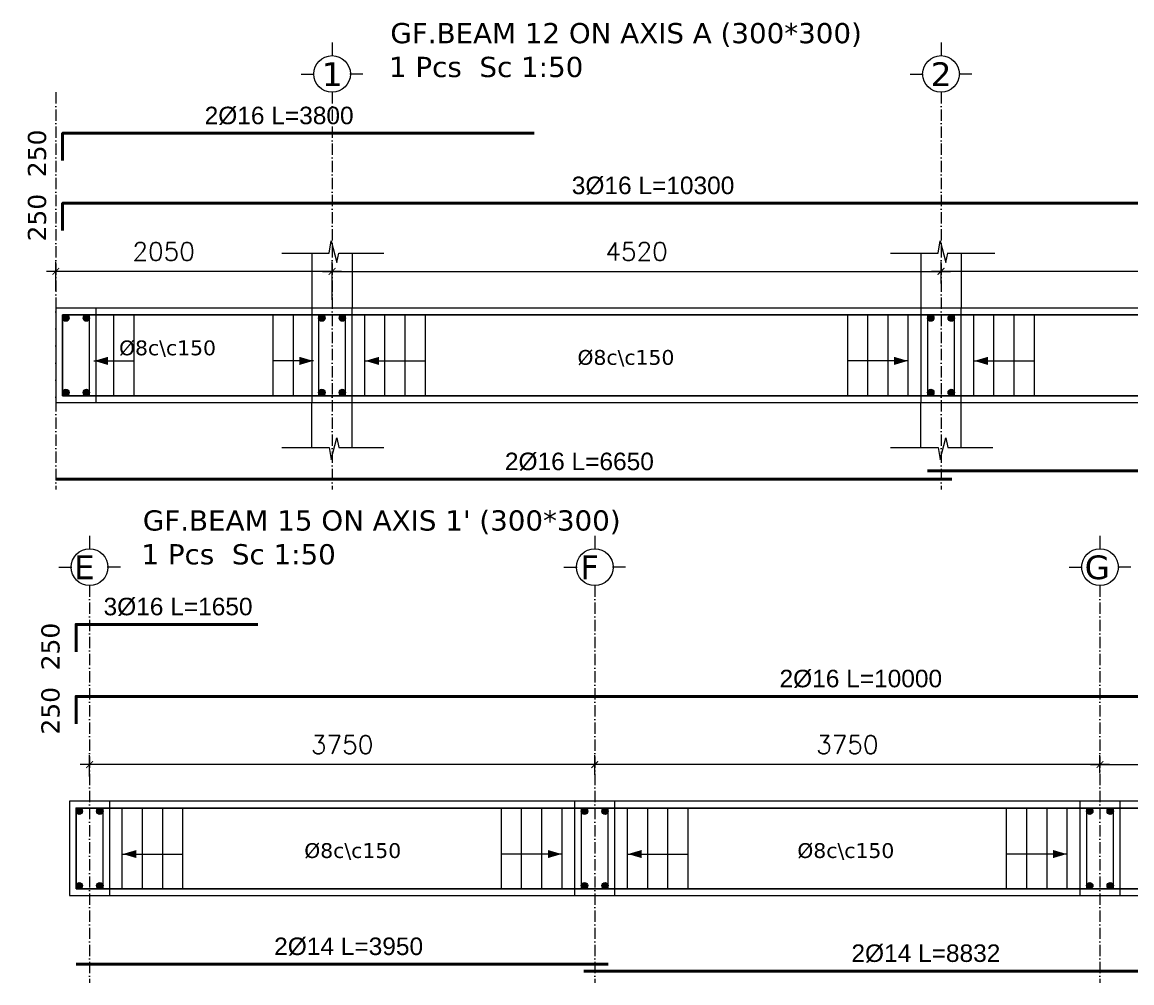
# Model space of a CAD drawing. Header units: inches. Extents: x -17020 to 43805, y -10194 to 123061.
# Drawn here: x 1101 to 1924, y 111183 to 111896 of the extents above; entities that cross this region are included whole.
import ezdxf

# ---------------------------------------------------------------- set-up
doc = ezdxf.new("R2010")
doc.units = ezdxf.units.IN
doc.header["$LTSCALE"] = 0.7
doc.header["$MEASUREMENT"] = 0
doc.linetypes.add('ACAD_ISO10W100', pattern=[18, 12, -3, 0, -3])
doc.layers.get('0').update_dxf_attribs({"lineweight": 13})
doc.layers.get('Defpoints').update_dxf_attribs({"lineweight": 5})
for name, color, linetype, lineweight in [('axis', 254, 'ACAD_ISO10W100', 9), ('BEAM FRAME', 5, 'Continuous', 18), ('COLUMN', 4, 'Continuous', 20), ('elevline', 30, 'Continuous', 20), ('FRAME 070', 5, 'Continuous', 60), ('hatch', 9, 'Continuous', 9), ('renforcment', 141, 'Continuous', 40), ('tex', 3, 'Continuous', 25), ('TEXT', 3, 'Continuous', 25), ('top rein. extension', 50, 'Continuous', 20), ('top renforcment', 7, 'Continuous', 40)]:
    doc.layers.add(name, color=color, linetype=linetype, lineweight=lineweight)
doc.styles.add('100', font='romans.shx', dxfattribs={"height": 13.5})
doc.styles.add('romanc', font='verdana.ttf', dxfattribs={"height": 250})
doc.styles.get("Standard").update_dxf_attribs({"font": 'arial.ttf', "height": 13})
doc.dimstyles.new('100', dxfattribs={"dimtxt": 13.5, "dimasz": 5, "dimexe": 7, "dimexo": 7, "dimgap": 8, "dimtad": 1, "dimdec": 0, "dimlfac": 10, "dimzin": 4, "dimdsep": 46, "dimtxsty": '100', "dimblk": 'ARCHTICK', "dimcen": 0.09, "dimdle": 7, "dimclrd": 1, "dimclre": 8, "dimclrt": 2, "dimadec": 0, "dimazin": 1, "dimtfac": 1, "dimtdec": 0, "dimtix": 1, "dimtofl": 0, "dimtmove": 0, "dimatfit": 3, "dimldrblk": 'ARCHTICK', "dimfxl": 0.18, "dimtolj": 1, "dimtzin": 0, "dimlwd": -1, "dimlwe": -1, "dimarcsym": 0})
doc.dimstyles.get("Standard").update_dxf_attribs({"dimtxt": 13, "dimasz": 5, "dimexe": 0.18, "dimexo": 0.0625, "dimgap": 6, "dimtad": 1, "dimdec": 0, "dimlfac": 10, "dimzin": 0, "dimdsep": 46, "dimtxsty": 'Standard', "dimblk": 'ARCHTICK', "dimcen": 0.09, "dimse1": 1, "dimse2": 1, "dimclrd": 1, "dimclre": 7, "dimclrt": 3, "dimadec": 0, "dimazin": 0, "dimtfac": 1, "dimtdec": 0, "dimtix": 1, "dimtofl": 0, "dimtmove": 0, "dimatfit": 3, "dimldrblk": 'ARCHTICK', "dimfxl": 1, "dimtolj": 1, "dimtzin": 0, "dimarcsym": 0})

# ---------------------------------------------------------------- blocks, each defined once
blk = doc.blocks.new('*D1324')
at = {"layer": 'Defpoints', "color": 0, "transparency": 16777216}
for p in [(1100.72, 111761.27, -218.39), (1100.72, 111761.27), (2130.69, 111761.27, -167.76)]:
    blk.add_point(p, dxfattribs=at)
at = {"layer": 'TEXT', "color": 3, "transparency": 16777216, "insert": (1568.98, 111774.27), "char_height": 13, "attachment_point": 5}
blk.add_mtext('\\A1;3%%C16 L=10300', dxfattribs=at)
blk = doc.blocks.new('_ArchTick')
at = {"color": 0, "linetype": 'ByBlock', "lineweight": 0, "const_width": 0.15}
blk.add_lwpolyline([(-0.5, -0.5), (0.5, 0.5)], dxfattribs=at)
blk = doc.blocks.new('*D1327')
at = {"color": 8, "transparency": 16777216}
for p, q in [((1782.72, 111701.78), (1782.72, 111717.69)), ((2422.72, 111704.1), (2422.72, 111717.69))]:
    blk.add_line(p, q, dxfattribs=at)
at = {"color": 1, "transparency": 16777216}
blk.add_line((2429.72, 111710.69), (1775.72, 111710.69), dxfattribs=at)
at = {"layer": 'Defpoints', "color": 0, "transparency": 16777216}
for p in [(1782.72, 111710.69), (1782.72, 111694.78), (2422.72, 111697.1)]:
    blk.add_point(p, dxfattribs=at)
at = {"color": 1, "transparency": 16777216, "xscale": 5, "yscale": 5, "zscale": 5, "rotation": 180}
blk.add_blockref('_ArchTick', (1782.72, 111710.69), dxfattribs=at)
at = {"color": 1, "transparency": 16777216, "xscale": 5, "yscale": 5, "zscale": 5}
blk.add_blockref('_ArchTick', (2422.72, 111710.69), dxfattribs=at)
at = {"color": 2, "transparency": 16777216, "insert": (2102.72, 111725.44), "char_height": 13.5, "attachment_point": 5, "style": '100'}
blk.add_mtext('\\A1;6400', dxfattribs=at)
blk = doc.blocks.new('*D1328')
at = {"color": 8, "transparency": 16777216}
for p, q in [((1330.72, 111689.5), (1330.72, 111717.69)), ((1782.72, 111701.78), (1782.72, 111717.69))]:
    blk.add_line(p, q, dxfattribs=at)
at = {"color": 1, "transparency": 16777216}
blk.add_line((1323.72, 111710.69), (1789.72, 111710.69), dxfattribs=at)
at = {"layer": 'Defpoints', "color": 0, "transparency": 16777216}
for p in [(1782.72, 111710.69), (1782.72, 111694.78), (1330.72, 111682.5)]:
    blk.add_point(p, dxfattribs=at)
at = {"color": 1, "transparency": 16777216, "xscale": 5, "yscale": 5, "zscale": 5, "rotation": 180}
blk.add_blockref('_ArchTick', (1330.72, 111710.69), dxfattribs=at)
at = {"color": 1, "transparency": 16777216, "xscale": 5, "yscale": 5, "zscale": 5}
blk.add_blockref('_ArchTick', (1782.72, 111710.69), dxfattribs=at)
at = {"color": 2, "transparency": 16777216, "insert": (1556.72, 111725.44), "char_height": 13.5, "attachment_point": 5, "style": '100'}
blk.add_mtext('\\A1;4520', dxfattribs=at)
blk = doc.blocks.new('*D1329')
at = {"layer": 'Defpoints', "color": 0, "transparency": 16777216}
for p in [(1100.72, 111813.18, -218.39), (1100.72, 111813.18), (1480.72, 111813.18, -209.54)]:
    blk.add_point(p, dxfattribs=at)
at = {"layer": 'TEXT', "color": 3, "transparency": 16777216, "insert": (1291.43, 111826.18), "char_height": 13, "attachment_point": 5}
blk.add_mtext('\\A1;2%%C16 L=3800', dxfattribs=at)
blk = doc.blocks.new('*D1330')
at = {"layer": 'Defpoints', "color": 0, "transparency": 16777216}
for p in [(1125.72, 111556.38, -13652.68), (1790.72, 111556.38, -37100.88), (1790.72, 111556.38)]:
    blk.add_point(p, dxfattribs=at)
at = {"layer": 'TEXT', "color": 3, "transparency": 16777216, "insert": (1514.29, 111569.38), "char_height": 13, "attachment_point": 5}
blk.add_mtext('\\A1;2%%C16 L=6650', dxfattribs=at)
blk = doc.blocks.new('*D1331')
at = {"layer": 'Defpoints', "color": 0, "transparency": 16777216}
for p in [(1772.72, 111562.52, -13652.68), (2432.72, 111562.52, -37100.88), (2432.72, 111562.52)]:
    blk.add_point(p, dxfattribs=at)
at = {"layer": 'TEXT', "color": 3, "transparency": 16777216, "insert": (2120.11, 111575.52), "char_height": 13, "attachment_point": 5}
blk.add_mtext('\\A1;2%%C16 L=6600', dxfattribs=at)
blk = doc.blocks.new('*D1333')
at = {"color": 8, "transparency": 16777216}
for p, q in [((1125.72, 111696.31), (1125.72, 111717.69)), ((1330.72, 111689.5), (1330.72, 111717.69))]:
    blk.add_line(p, q, dxfattribs=at)
at = {"color": 1, "transparency": 16777216}
blk.add_line((1337.72, 111710.69), (1118.72, 111710.69), dxfattribs=at)
at = {"layer": 'Defpoints', "color": 0, "transparency": 16777216}
for p in [(1125.72, 111710.69), (1125.72, 111689.31), (1330.72, 111682.5)]:
    blk.add_point(p, dxfattribs=at)
at = {"color": 1, "transparency": 16777216, "xscale": 5, "yscale": 5, "zscale": 5, "rotation": 180}
blk.add_blockref('_ArchTick', (1125.72, 111710.69), dxfattribs=at)
at = {"color": 1, "transparency": 16777216, "xscale": 5, "yscale": 5, "zscale": 5}
blk.add_blockref('_ArchTick', (1330.72, 111710.69), dxfattribs=at)
at = {"color": 2, "transparency": 16777216, "insert": (1205.72, 111725.44), "char_height": 13.5, "attachment_point": 5, "style": '100'}
blk.add_mtext('\\A1;2050', dxfattribs=at)
blk = doc.blocks.new('*D1381')
at = {"layer": 'Defpoints', "color": 0, "transparency": 16777216}
for p in [(1110.72, 111395.18, -0.48), (1110.72, 111395.18), (2110.69, 111395.18, -167.76)]:
    blk.add_point(p, dxfattribs=at)
at = {"layer": 'TEXT', "color": 3, "transparency": 16777216, "insert": (1723.19, 111408.19), "char_height": 13, "attachment_point": 5}
blk.add_mtext('\\A1;2%%C16 L=10000', dxfattribs=at)
blk = doc.blocks.new('*D1382')
at = {"color": 8, "transparency": 16777216}
for p, q in [((1900.72, 111338.26), (1900.72, 111351.61)), ((2265.72, 111338.61), (2265.72, 111351.61))]:
    blk.add_line(p, q, dxfattribs=at)
at = {"color": 1, "transparency": 16777216}
blk.add_line((1893.72, 111344.61), (2272.72, 111344.61), dxfattribs=at)
at = {"layer": 'Defpoints', "color": 0, "transparency": 16777216}
for p in [(2265.72, 111344.61), (1900.72, 111331.26), (2265.72, 111331.61)]:
    blk.add_point(p, dxfattribs=at)
at = {"color": 1, "transparency": 16777216, "xscale": 5, "yscale": 5, "zscale": 5, "rotation": 180}
blk.add_blockref('_ArchTick', (1900.72, 111344.61), dxfattribs=at)
at = {"color": 1, "transparency": 16777216, "xscale": 5, "yscale": 5, "zscale": 5}
blk.add_blockref('_ArchTick', (2265.72, 111344.61), dxfattribs=at)
at = {"color": 2, "transparency": 16777216, "insert": (2083.22, 111359.36), "char_height": 13.5, "attachment_point": 5, "style": '100'}
blk.add_mtext('\\A1;3650', dxfattribs=at)
blk = doc.blocks.new('*D1384')
at = {"color": 8, "transparency": 16777216}
for p, q in [((1150.72, 111335.7), (1150.72, 111351.61)), ((1525.72, 111338.01), (1525.72, 111351.61))]:
    blk.add_line(p, q, dxfattribs=at)
at = {"color": 1, "transparency": 16777216}
blk.add_line((1532.72, 111344.61), (1143.72, 111344.61), dxfattribs=at)
at = {"layer": 'Defpoints', "color": 0, "transparency": 16777216}
for p in [(1150.72, 111344.61), (1150.72, 111328.7), (1525.72, 111331.01)]:
    blk.add_point(p, dxfattribs=at)
at = {"color": 1, "transparency": 16777216, "xscale": 5, "yscale": 5, "zscale": 5, "rotation": 180}
blk.add_blockref('_ArchTick', (1150.72, 111344.61), dxfattribs=at)
at = {"color": 1, "transparency": 16777216, "xscale": 5, "yscale": 5, "zscale": 5}
blk.add_blockref('_ArchTick', (1525.72, 111344.61), dxfattribs=at)
at = {"color": 2, "transparency": 16777216, "insert": (1338.22, 111359.36), "char_height": 13.5, "attachment_point": 5, "style": '100'}
blk.add_mtext('\\A1;3750', dxfattribs=at)
blk = doc.blocks.new('*D1385')
at = {"layer": 'Defpoints', "color": 0, "transparency": 16777216}
for p in [(1110.72, 111448.64, -218.39), (1110.72, 111448.64), (1275.72, 111448.64, -217.91)]:
    blk.add_point(p, dxfattribs=at)
at = {"layer": 'TEXT', "color": 3, "transparency": 16777216, "insert": (1216.41, 111461.64), "char_height": 13, "attachment_point": 5}
blk.add_mtext('\\A1;3%%C16 L=1650', dxfattribs=at)
blk = doc.blocks.new('*D1386')
at = {"layer": 'Defpoints', "color": 0, "transparency": 16777216}
for p in [(1140.72, 111196.43, -13652.68), (1535.72, 111196.43, -37100.88), (1535.72, 111196.43)]:
    blk.add_point(p, dxfattribs=at)
at = {"layer": 'TEXT', "color": 3, "transparency": 16777216, "insert": (1343.02, 111209.43), "char_height": 13, "attachment_point": 5}
blk.add_mtext('\\A1;2%%C14 L=3950', dxfattribs=at)
blk = doc.blocks.new('*D1388')
at = {"layer": 'Defpoints', "color": 0, "transparency": 16777216}
for p in [(1517.72, 111191.32, -13652.68), (2400.89, 111191.32, -37100.88), (2400.89, 111191.32)]:
    blk.add_point(p, dxfattribs=at)
at = {"layer": 'TEXT', "color": 3, "transparency": 16777216, "insert": (1771.49, 111204.32), "char_height": 13, "attachment_point": 5}
blk.add_mtext('\\A1;2%%C14 L=8832', dxfattribs=at)
blk = doc.blocks.new('*D1389')
at = {"color": 8, "transparency": 16777216}
for p, q in [((1525.72, 111337.04), (1525.72, 111351.61)), ((1900.72, 111338.26), (1900.72, 111351.61))]:
    blk.add_line(p, q, dxfattribs=at)
at = {"color": 1, "transparency": 16777216}
blk.add_line((1907.72, 111344.61), (1518.72, 111344.61), dxfattribs=at)
at = {"layer": 'Defpoints', "color": 0, "transparency": 16777216}
for p in [(1525.72, 111344.61), (1525.72, 111330.04), (1900.72, 111331.26)]:
    blk.add_point(p, dxfattribs=at)
at = {"color": 1, "transparency": 16777216, "xscale": 5, "yscale": 5, "zscale": 5, "rotation": 180}
blk.add_blockref('_ArchTick', (1525.72, 111344.61), dxfattribs=at)
at = {"color": 1, "transparency": 16777216, "xscale": 5, "yscale": 5, "zscale": 5}
blk.add_blockref('_ArchTick', (1900.72, 111344.61), dxfattribs=at)
at = {"color": 2, "transparency": 16777216, "insert": (1713.22, 111359.36), "char_height": 13.5, "attachment_point": 5, "style": '100'}
blk.add_mtext('\\A1;3750', dxfattribs=at)

msp = doc.modelspace()

# ---------------------------------------------------------------- hatches: boundary and pattern name
at = {"layer": 'elevline'}
for points in [[(1135.48, 111676.02, 1), (1130.72, 111676.02, 1)], [(1145.96, 111676.02, -1), (1150.72, 111676.02, -1)], [(1325.48, 111676.02, 1), (1320.72, 111676.02, 1)], [(1335.96, 111676.02, -1), (1340.72, 111676.02, -1)], [(1777.48, 111676.02, 1), (1772.72, 111676.02, 1)], [(1787.96, 111676.02, -1), (1792.72, 111676.02, -1)], [(1135.48, 111620.77, -1), (1130.72, 111620.77, -1)], [(1145.96, 111620.77, 1), (1150.72, 111620.77, 1)], [(1325.48, 111620.77, -1), (1320.72, 111620.77, -1)], [(1335.96, 111620.77, 1), (1340.72, 111620.77, 1)], [(1777.48, 111620.77, -1), (1772.72, 111620.77, -1)], [(1787.96, 111620.77, 1), (1792.72, 111620.77, 1)], [(1145.48, 111309.93, 1), (1140.72, 111309.93, 1)], [(1155.96, 111309.93, -1), (1160.72, 111309.93, -1)], [(1520.48, 111309.93, 1), (1515.72, 111309.93, 1)], [(1530.96, 111309.93, -1), (1535.72, 111309.93, -1)], [(1895.48, 111309.93, 1), (1890.72, 111309.93, 1)], [(1905.96, 111309.93, -1), (1910.72, 111309.93, -1)], [(1145.48, 111254.69, -1), (1140.72, 111254.69, -1)], [(1155.96, 111254.69, 1), (1160.72, 111254.69, 1)], [(1520.48, 111254.69, -1), (1515.72, 111254.69, -1)], [(1530.96, 111254.69, 1), (1535.72, 111254.69, 1)], [(1895.48, 111254.69, -1), (1890.72, 111254.69, -1)], [(1905.96, 111254.69, 1), (1910.72, 111254.69, 1)]]:
    msp.add_hatch(color=256, dxfattribs=at).paths.add_polyline_path(points)

# ---------------------------------------------------------------- linework, layer by layer
at = {"layer": 'axis'}
for p, q in [((1125.72, 111843.59), (1125.72, 111548.65)), ((1330.72, 111843.59), (1330.72, 111548.65)), ((1782.72, 111843.59), (1782.72, 111548.65)), ((1782.72, 111843.59), (1782.72, 111548.65)), ((1150.72, 111477.5), (1150.72, 111182.57)), ((1150.72, 111477.5), (1150.72, 111182.57)), ((1525.72, 111477.5), (1525.72, 111182.57)), ((1900.72, 111477.5), (1900.72, 111182.57))]:
    msp.add_line(p, q, dxfattribs=at)
at = {"layer": 'BEAM FRAME', "elevation": 217.91}
for points in [[(1125.72, 111613.39), (2999.72, 111613.39), (2999.72, 111683.39), (1125.72, 111683.39)], [(1135.72, 111247.31), (2400.89, 111247.31), (2400.89, 111317.31), (1135.72, 111317.31)]]:
    msp.add_lwpolyline(points, close=True, dxfattribs=at)
at = {"layer": 'COLUMN', "lineweight": 20}
for p, q in [((1315.72, 111724.32, 217.91), (1315.72, 111683.39, 217.91)), ((1345.72, 111724.32, 217.91), (1345.72, 111683.39, 217.91)), ((1767.72, 111724.32, 217.91), (1767.72, 111683.39, 217.91)), ((1797.72, 111724.32, 217.91), (1797.72, 111683.39, 217.91)), ((1315.72, 111579.97, 217.91), (1315.72, 111613.39, 217.91)), ((1345.72, 111579.97, 217.91), (1345.72, 111613.39, 217.91)), ((1767.72, 111579.97, 217.91), (1767.72, 111613.39, 217.91)), ((1797.72, 111579.97, 217.91), (1797.72, 111613.39, 217.91))]:
    msp.add_line(p, q, dxfattribs=at)
at = {"layer": 'elevline'}
for p, q in [((1168.81, 111618.39), (1168.81, 111678.39)), ((1183.81, 111618.39), (1183.81, 111678.39)), ((1287.06, 111618.39), (1287.06, 111678.39)), ((1302.06, 111618.39), (1302.06, 111678.39)), ((1355.03, 111618.39), (1355.03, 111678.39)), ((1369.99, 111618.39), (1369.99, 111678.39)), ((1384.99, 111618.39), (1384.99, 111678.39)), ((1399.99, 111618.39), (1399.99, 111678.39)), ((1713.45, 111618.39), (1713.45, 111678.39)), ((1728.45, 111618.39), (1728.45, 111678.39)), ((1743.45, 111618.39), (1743.45, 111678.39)), ((1758.41, 111618.39), (1758.41, 111678.39)), ((1807.03, 111618.39), (1807.03, 111678.39)), ((1821.99, 111618.39), (1821.99, 111678.39)), ((1836.99, 111618.39), (1836.99, 111678.39)), ((1851.99, 111618.39), (1851.99, 111678.39)), ((1175.03, 111252.31), (1175.03, 111312.31)), ((1189.99, 111252.31), (1189.99, 111312.31)), ((1204.99, 111252.31), (1204.99, 111312.31)), ((1219.99, 111252.31), (1219.99, 111312.31)), ((1456.45, 111252.31), (1456.45, 111312.31)), ((1471.45, 111252.31), (1471.45, 111312.31)), ((1486.45, 111252.31), (1486.45, 111312.31)), ((1501.41, 111252.31), (1501.41, 111312.31)), ((1550.03, 111252.31), (1550.03, 111312.31)), ((1564.99, 111252.31), (1564.99, 111312.31)), ((1579.99, 111252.31), (1579.99, 111312.31)), ((1594.99, 111252.31), (1594.99, 111312.31)), ((1831.45, 111252.31), (1831.45, 111312.31)), ((1846.45, 111252.31), (1846.45, 111312.31)), ((1861.45, 111252.31), (1861.45, 111312.31)), ((1876.41, 111252.31), (1876.41, 111312.31))]:
    msp.add_line(p, q, dxfattribs=at)
for centre in [(1133.1, 111676.02), (1148.34, 111676.02), (1323.1, 111676.02), (1338.34, 111676.02), (1775.1, 111676.02), (1790.34, 111676.02), (1133.1, 111620.77), (1148.34, 111620.77), (1323.1, 111620.77), (1338.34, 111620.77), (1775.1, 111620.77), (1790.34, 111620.77), (1143.1, 111309.93), (1158.34, 111309.93), (1518.1, 111309.93), (1533.34, 111309.93), (1893.1, 111309.93), (1908.34, 111309.93), (1143.1, 111254.69), (1158.34, 111254.69), (1518.1, 111254.69), (1533.34, 111254.69), (1893.1, 111254.69), (1908.34, 111254.69)]:
    msp.add_circle(centre, 2.38, dxfattribs=at)
at = {"layer": 'FRAME 070', "lineweight": 20}
for p, q in [((1328.69, 111724.32, 217.91), (1330.04, 111733.32, 217.91)), ((1330.04, 111733.32, 217.91), (1334.22, 111717.25, 217.91)), ((1780.69, 111724.32, 217.91), (1782.04, 111733.32, 217.91)), ((1782.04, 111733.32, 217.91), (1786.22, 111717.25, 217.91)), ((1293.33, 111724.32, 217.91), (1328.69, 111724.32, 217.91)), ((1334.22, 111717.25, 217.91), (1335.73, 111724.32, 217.91)), ((1335.73, 111724.32, 217.91), (1369.11, 111724.32, 217.91)), ((1745.33, 111724.32, 217.91), (1780.69, 111724.32, 217.91)), ((1786.22, 111717.25, 217.91), (1787.73, 111724.32, 217.91)), ((1787.25, 111724.32, 217.91), (1822.6, 111724.32, 217.91)), ((1330.04, 111570.97, 217.91), (1334.22, 111587.04, 217.91)), ((1334.22, 111587.04, 217.91), (1335.73, 111579.97, 217.91)), ((1782.04, 111570.97, 217.91), (1786.22, 111587.04, 217.91)), ((1786.22, 111587.04, 217.91), (1787.73, 111579.97, 217.91)), ((1293.33, 111579.97, 217.91), (1328.69, 111579.97, 217.91)), ((1328.69, 111579.97, 217.91), (1330.04, 111570.97, 217.91)), ((1335.73, 111579.97, 217.91), (1369.11, 111579.97, 217.91)), ((1745.33, 111579.97, 217.91), (1780.69, 111579.97, 217.91)), ((1780.69, 111579.97, 217.91), (1782.04, 111570.97, 217.91)), ((1787.73, 111579.97, 217.91), (1821.11, 111579.97, 217.91))]:
    msp.add_line(p, q, dxfattribs=at)
at = {"layer": 'FRAME 070', "lineweight": 15}
for points in [[(1125.72, 111613.39), (1155.72, 111613.39), (1155.72, 111683.39), (1125.72, 111683.39)], [(1315.72, 111613.39), (1345.72, 111613.39), (1345.72, 111683.39), (1315.72, 111683.39)], [(1767.72, 111613.39), (1797.72, 111613.39), (1797.72, 111683.39), (1767.72, 111683.39)], [(1135.72, 111247.31), (1165.72, 111247.31), (1165.72, 111317.31), (1135.72, 111317.31)], [(1510.72, 111247.31), (1540.72, 111247.31), (1540.72, 111317.31), (1510.72, 111317.31)], [(1885.72, 111247.31), (1915.72, 111247.31), (1915.72, 111317.31), (1885.72, 111317.31)]]:
    msp.add_lwpolyline(points, close=True, dxfattribs=at)
at = {"layer": 'hatch'}
for p, q in [((1330.72, 111880.56), (1330.72, 111870.83)), ((1782.72, 111880.56), (1782.72, 111870.83)), ((1307.8, 111857.08), (1317.53, 111857.08)), ((1353.64, 111857.08), (1343.91, 111857.08)), ((1759.8, 111857.08), (1769.53, 111857.08)), ((1805.64, 111857.08), (1795.91, 111857.08)), ((1150.72, 111514.48), (1150.72, 111504.74)), ((1525.72, 111514.48), (1525.72, 111504.74)), ((1900.72, 111514.48), (1900.72, 111504.74)), ((1127.8, 111491), (1137.53, 111491)), ((1173.64, 111491), (1163.91, 111491)), ((1502.8, 111491), (1512.53, 111491)), ((1548.64, 111491), (1538.91, 111491)), ((1877.8, 111491), (1887.53, 111491)), ((1923.64, 111491), (1913.91, 111491))]:
    msp.add_line(p, q, dxfattribs=at)
for centre in [(1330.72, 111857.21), (1782.72, 111857.21), (1150.72, 111491.12), (1525.72, 111491.12), (1900.72, 111491.12)]:
    msp.add_circle(centre, 13.62, dxfattribs=at)
at = {"layer": 'renforcment', "lineweight": -2, "elevation": 217.91}
for points in [[(1130.72, 111618.39), (2994.72, 111618.39), (2994.72, 111678.39), (1130.72, 111678.39)], [(1140.72, 111252.31), (2395.89, 111252.31), (2395.89, 111312.31), (1140.72, 111312.31)]]:
    msp.add_lwpolyline(points, close=True, dxfattribs=at)
at = {"layer": 'top rein. extension'}
for p, q in [((1153.85, 111644.23), (1183.81, 111644.23)), ((1317.02, 111644.23), (1287.06, 111644.23)), ((1355.03, 111644.23), (1399.99, 111644.23)), ((1758.41, 111644.23), (1713.45, 111644.23)), ((1807.03, 111644.23), (1851.99, 111644.23)), ((1175.03, 111278.15), (1219.99, 111278.15)), ((1501.41, 111278.15), (1456.45, 111278.15)), ((1550.03, 111278.15), (1594.99, 111278.15)), ((1876.41, 111278.15), (1831.45, 111278.15))]:
    msp.add_line(p, q, dxfattribs=at)
for points in [[(1164.32, 111647.23), (1154.2, 111644.23), (1164.32, 111641.23)], [(1306.55, 111647.23), (1316.67, 111644.23), (1306.55, 111641.23)], [(1365.5, 111647.23), (1355.38, 111644.23), (1365.5, 111641.23)], [(1747.93, 111647.23), (1758.06, 111644.23), (1747.93, 111641.23)], [(1817.5, 111647.23), (1807.38, 111644.23), (1817.5, 111641.23)], [(1185.5, 111281.15), (1175.38, 111278.15), (1185.5, 111275.15)], [(1490.93, 111281.15), (1501.06, 111278.15), (1490.93, 111275.15)], [(1560.5, 111281.15), (1550.38, 111278.15), (1560.5, 111275.15)], [(1865.93, 111281.15), (1876.06, 111278.15), (1865.93, 111275.15)]]:
    msp.add_solid(points, dxfattribs=at)
at = {"layer": 'top renforcment'}
for p, q in [((2432.72, 111562.52), (1772.72, 111562.52)), ((1790.72, 111556.38), (1125.72, 111556.38)), ((1535.72, 111196.43), (1140.72, 111196.43)), ((2400.89, 111191.32), (1517.72, 111191.32))]:
    msp.add_line(p, q, dxfattribs=at)
for points in [[(1130.72, 111792.9), (1130.72, 111813.18), (1480.72, 111813.18)], [(1130.72, 111741), (1130.72, 111761.27), (2130.69, 111761.27)], [(1140.72, 111374.91), (1140.72, 111395.18), (2110.69, 111395.18)]]:
    msp.add_lwpolyline(points, dxfattribs=at)
at = {"layer": 'top renforcment', "lineweight": 15}
for points in [[(1130.72, 111618.39), (1150.72, 111618.39), (1150.72, 111678.39), (1130.72, 111678.39)], [(1320.72, 111618.39), (1340.72, 111618.39), (1340.72, 111678.39), (1320.72, 111678.39)], [(1772.72, 111618.39), (1792.72, 111618.39), (1792.72, 111678.39), (1772.72, 111678.39)], [(1140.72, 111252.31), (1160.72, 111252.31), (1160.72, 111312.31), (1140.72, 111312.31)], [(1515.72, 111252.31), (1535.72, 111252.31), (1535.72, 111312.31), (1515.72, 111312.31)], [(1890.72, 111252.31), (1910.72, 111252.31), (1910.72, 111312.31), (1890.72, 111312.31)]]:
    msp.add_lwpolyline(points, close=True, dxfattribs=at)
at = {"layer": 'top renforcment', "elevation": 217.91}
msp.add_lwpolyline([(1140.72, 111428.36), (1140.72, 111448.64), (1275.72, 111448.64)], dxfattribs=at)

# ---------------------------------------------------------------- texts
at = {"layer": 'tex', "style": 'romanc'}
for p in [(1172.6, 111648.4, -33436.19), (1512.86, 111641.32, -33436.19), (1310.08, 111275.24, -33436.19), (1676.07, 111275.24, -33436.19)]:
    msp.add_text('%%C8c\\c150', height=11, dxfattribs=at).set_placement(p)
at = {"layer": 'TEXT', "style": 'romanc'}
for s, height, p in [('GF.BEAM 12 ON AXIS A (300*300)', 15, (1373.97, 111880.04)), ('1', 17.6, (1323.12, 111848.28)), ('1 Pcs  Sc 1:50 ', 15, (1372.95, 111854.94)), ('2', 17.6, (1775.12, 111848.28)), ("GF.BEAM 15 ON AXIS 1' (300*300)", 15, (1190.24, 111518.29)), ('1 Pcs  Sc 1:50 ', 15, (1189.22, 111493.19)), ('E', 17.6, (1139.24, 111482.2)), ('F', 17.6, (1515, 111482.2)), ('G', 17.6, (1889.32, 111482.2))]:
    msp.add_text(s, height=height, dxfattribs=at).set_placement(p)
for p in [(1118.43, 111780.6, -72739.24), (1118.43, 111732.91, -72739.24), (1128.43, 111414.52, -72521.33), (1128.43, 111366.82, -72521.33)]:
    msp.add_text('250', height=13.5, rotation=90, dxfattribs=at).set_placement(p)

# ---------------------------------------------------------------- dimensions: what is measured, and where the dimension line sits
for base, p1, p2, picture, middle in [((1125.72, 111710.69), (1330.72, 111682.5), (1125.72, 111689.31), '*D1333', (1205.72, 111710.69)), ((1782.72, 111710.69), (2422.72, 111697.1), (1782.72, 111694.78), '*D1327', (2102.72, 111710.69)), ((1150.72, 111344.61), (1525.72, 111331.01), (1150.72, 111328.7), '*D1384', (1338.22, 111344.61)), ((1525.72, 111344.61), (1900.72, 111331.26), (1525.72, 111330.04), '*D1389', (1713.22, 111344.61))]:
    dim = msp.add_linear_dim(base=base, p1=p1, p2=p2, angle=180, dimstyle='100')
    dim.commit()
    dim.dimension.update_dxf_attribs({"geometry": picture, "text_midpoint": middle, "dimtype": 160})
for base, p1, p2, picture, middle in [((1782.72, 111710.69), (1330.72, 111682.5), (1782.72, 111694.78), '*D1328', (1556.72, 111710.69)), ((2265.72, 111344.61), (1900.72, 111331.26), (2265.72, 111331.61), '*D1382', (2083.22, 111344.61))]:
    dim = msp.add_linear_dim(base=base, p1=p1, p2=p2, dimstyle='100')
    dim.commit()
    dim.dimension.update_dxf_attribs({"geometry": picture, "text_midpoint": middle, "dimtype": 160})
at = {"layer": 'TEXT'}
for base, p1, p2, angle, text, picture, middle in [((1100.72, 111813.18), (1480.72, 111813.18, -209.54), (1100.72, 111813.18, -218.39), 180, '2%%C16 L=<>', '*D1329', (1291.43, 111813.18)), ((1100.72, 111761.27), (2130.69, 111761.27, -167.76), (1100.72, 111761.27, -218.39), 180, '3%%C16 L=<>', '*D1324', (1568.98, 111761.27)), ((2432.72, 111562.52, 12366.96), (1772.72, 111562.52, -1285.72), (2432.72, 111562.52, -24733.92), 0, '2%%C16 L=<>', '*D1331', (2120.11, 111562.52, 12366.96)), ((1790.72, 111556.38, 12366.96), (1125.72, 111556.38, -1285.72), (1790.72, 111556.38, -24733.92), 0, '2%%C16 L=<>', '*D1330', (1514.29, 111556.38, 12366.96)), ((1110.72, 111448.64, 217.91), (1275.72, 111448.64), (1110.72, 111448.64, -0.48), 180, '3%%C16 L=<>', '*D1385', (1216.41, 111448.64, 217.91)), ((1110.72, 111395.18), (2110.69, 111395.18, -167.76), (1110.72, 111395.18, -0.48), 180, '2%%C16 L=<>', '*D1381', (1723.19, 111395.18)), ((1535.72, 111196.43, 12366.96), (1140.72, 111196.43, -1285.72), (1535.72, 111196.43, -24733.92), 0, '2%%C14 L=<>', '*D1386', (1343.02, 111196.43, 12366.96)), ((2400.89, 111191.32, 12366.96), (1517.72, 111191.32, -1285.72), (2400.89, 111191.32, -24733.92), 0, '2%%C14 L=<>', '*D1388', (1771.49, 111191.32, 12366.96))]:
    dim = msp.add_linear_dim(base=base, p1=p1, p2=p2, angle=angle, text=text, dimstyle='Standard', override={"dimsd1": 1, "dimsd2": 1, "dimfxl": 0.1, "dimfxlon": 1}, dxfattribs=at)
    dim.commit()
    dim.dimension.update_dxf_attribs({"geometry": picture, "text_midpoint": middle, "dimtype": 161})

doc.saveas('drawing.dxf')
